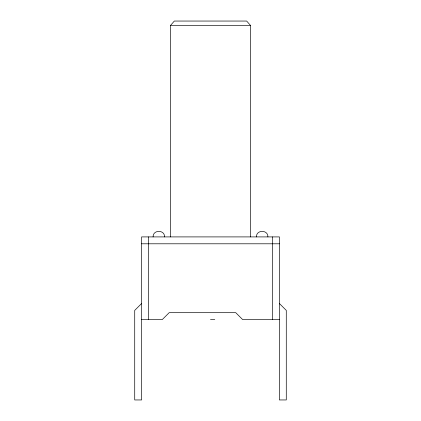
<?xml version="1.0" encoding="UTF-8"?>
<svg xmlns="http://www.w3.org/2000/svg" width="421" height="421" viewBox="0 0 421 421"><rect width="100%" height="100%" fill="white"/><g stroke="black" fill="none" stroke-linecap="round" stroke-linejoin="round"><path stroke-width="0.63" d="M153.091 236.907C152.812 229.534 164.853 229.534 164.574 236.907M256.426 236.907C256.147 229.534 268.188 229.534 267.909 236.907M170.316 236.907L170.316 25.644L174.331 21.05L246.669 21.05L250.684 25.644L250.684 236.907M141.609 303.504L134.72 310.393L134.72 399.95L141.609 399.95L141.609 236.907L279.391 236.907L279.391 399.95L286.28 399.95L286.28 310.393L279.391 303.504M170.316 25.644L250.684 25.644M141.609 243.796L279.391 243.796M141.609 319.576L162.274 319.576L169.163 312.687L235.76 312.687L242.649 319.576L279.391 319.576M210.5 319.576L214.773 319.576M272.503 236.907L272.503 319.576M148.497 236.907L148.497 319.576"/></g></svg>
